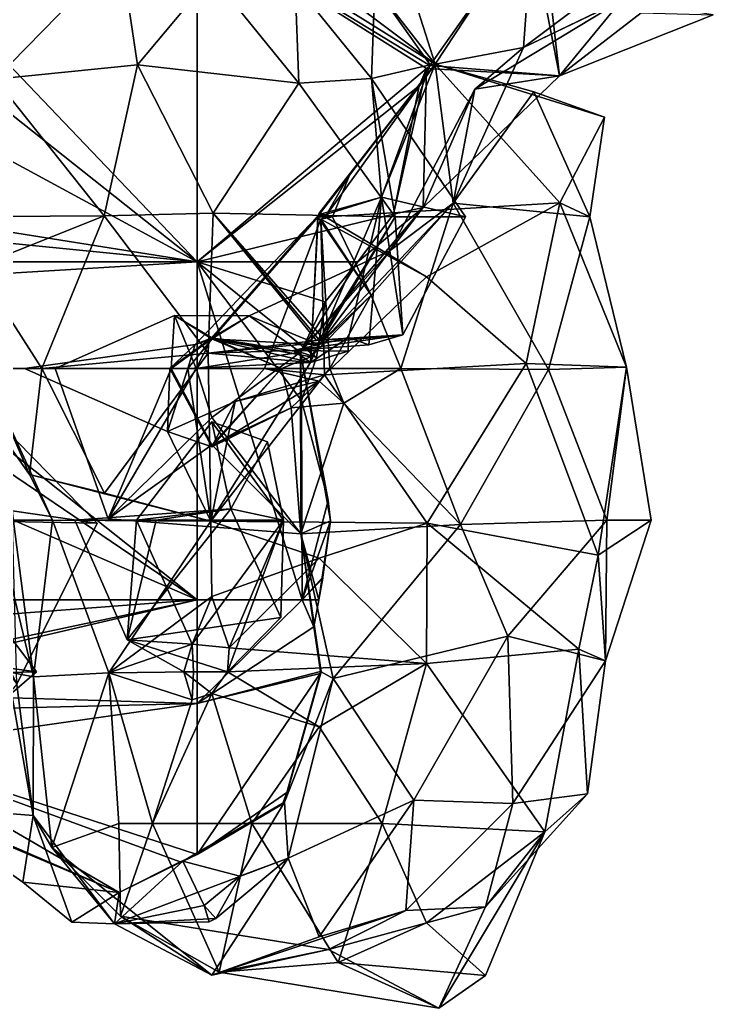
# Model space of a CAD drawing. Extents: x 290095 to 295679, y 4553756 to 4561441.
# Drawn here: x 291649.2 to 291730.6, y 4553824.9 to 4553941 of the extents above; entities that cross this region are included whole.
import ezdxf

# ---------------------------------------------------------------- set-up
doc = ezdxf.new("R2010")
doc.units = 0
doc.layers.add('Au_ppm_Pref_-_0_5', color=7, linetype='CONTINUOUS')

msp = doc.modelspace()

# ---------------------------------------------------------------- linework, layer by layer
at = {"layer": 'Au_ppm_Pref_-_0_5'}
for points in [[(291710.19, 4553954.96, 1869.88), (291712.53, 4553934.41, 1865.48), (291709.03, 4553952.28, 1869.79)], [(291710.19, 4553954.96, 1869.88), (291722.12, 4553941.82, 1868.85), (291712.53, 4553934.41, 1865.48)], [(291646.41, 4553953.53, 1841.3), (291646.29, 4553934.04, 1836.54), (291660.98, 4553949.07, 1835.86)], [(291697.91, 4553935.8, 1847.24), (291692.3, 4553953.52, 1850.89), (291684.32, 4553944.34, 1850.19)], [(291709.42, 4553953.28, 1847.15), (291692.3, 4553953.52, 1850.89), (291697.91, 4553935.8, 1847.24)], [(291709.42, 4553953.28, 1847.15), (291697.91, 4553935.8, 1847.24), (291708.29, 4553937.76, 1853.47)], [(291722.12, 4553944.43, 1850.04), (291709.42, 4553953.28, 1847.15), (291708.29, 4553937.76, 1853.47)], [(291629.01, 4553945.13, 1875.62), (291632.1, 4553952.28, 1873.75), (291670, 4553912.6, 1870.48)], [(291632.1, 4553952.28, 1873.75), (291670, 4553952.28, 1864.34), (291670, 4553912.6, 1870.48)], [(291670, 4553952.28, 1864.34), (291697.31, 4553935.65, 1870.73), (291696.9, 4553935.29, 1870.73)], [(291670, 4553952.28, 1864.34), (291709.03, 4553952.28, 1869.79), (291697.31, 4553935.65, 1870.73)], [(291670, 4553952.28, 1864.34), (291696.9, 4553935.29, 1870.73), (291670, 4553912.6, 1870.48)], [(291709.03, 4553952.28, 1869.79), (291712.53, 4553934.41, 1865.48), (291697.31, 4553935.65, 1870.73)], [(291719.81, 4553943.28, 1860.44), (291726.01, 4553951.1, 1852.89), (291708.29, 4553937.76, 1853.47)], [(291708.29, 4553937.76, 1853.47), (291726.01, 4553951.1, 1852.89), (291722.12, 4553944.43, 1850.04)], [(291660.98, 4553949.07, 1835.86), (291646.29, 4553934.04, 1836.54), (291662.98, 4553935.71, 1831.13)], [(291660.98, 4553949.07, 1835.86), (291662.98, 4553935.71, 1831.13), (291671.72, 4553946.16, 1831.77)], [(291697.91, 4553935.8, 1847.24), (291684.32, 4553944.34, 1850.19), (291682.59, 4553947.35, 1845.89)], [(291682.59, 4553947.35, 1845.89), (291690.83, 4553944.91, 1841.19), (291697.91, 4553935.8, 1847.24)], [(291671.72, 4553946.16, 1831.77), (291662.98, 4553935.71, 1831.13), (291681.94, 4553933.55, 1831.15)], [(291681.51, 4553945.2, 1836.7), (291671.72, 4553946.16, 1831.77), (291681.94, 4553933.55, 1831.15)], [(291670, 4553912.6, 1870.48), (291621.57, 4553938.8, 1873.97), (291629.01, 4553945.13, 1875.62)], [(291690.83, 4553944.91, 1841.19), (291681.51, 4553945.2, 1836.7), (291690.44, 4553934.12, 1836.15)], [(291690.44, 4553934.12, 1836.15), (291681.51, 4553945.2, 1836.7), (291681.94, 4553933.55, 1831.15)], [(291690.83, 4553944.91, 1841.19), (291690.44, 4553934.12, 1836.15), (291697.33, 4553935.71, 1841.19)], [(291690.83, 4553944.91, 1841.19), (291697.33, 4553935.71, 1841.19), (291697.91, 4553935.8, 1847.24)], [(291702.57, 4553932.87, 1859.01), (291712.53, 4553934.41, 1865.48), (291719.81, 4553943.28, 1860.44)], [(291702.57, 4553932.87, 1859.01), (291719.81, 4553943.28, 1860.44), (291708.29, 4553937.76, 1853.47)], [(291719.81, 4553943.28, 1860.44), (291712.53, 4553934.41, 1865.48), (291730.57, 4553941.58, 1864.95)], [(291730.57, 4553941.58, 1864.95), (291712.53, 4553934.41, 1865.48), (291722.12, 4553941.82, 1868.85)], [(291620, 4553920.53, 1870.04), (291621.57, 4553938.8, 1873.97), (291670, 4553912.6, 1870.48)], [(291697.91, 4553935.8, 1847.24), (291700.04, 4553919.46, 1853.47), (291708.29, 4553937.76, 1853.47)], [(291708.29, 4553937.76, 1853.47), (291700.04, 4553919.46, 1853.47), (291702.57, 4553932.87, 1859.01)], [(291659.07, 4553918, 1835.68), (291662.98, 4553935.71, 1831.13), (291646.29, 4553934.04, 1836.54)], [(291659.07, 4553918, 1835.68), (291671.88, 4553918.31, 1829.53), (291662.98, 4553935.71, 1831.13)], [(291681.94, 4553933.55, 1831.15), (291662.98, 4553935.71, 1831.13), (291671.88, 4553918.31, 1829.53)], [(291670, 4553912.6, 1870.48), (291696.9, 4553935.29, 1870.73), (291696.04, 4553933.26, 1870.92)], [(291684.32, 4553918.16, 1847.04), (291687.97, 4553923.05, 1847.13), (291697.91, 4553935.8, 1847.24)], [(291684.32, 4553918.16, 1847.04), (291697.91, 4553935.8, 1847.24), (291691.63, 4553920.2, 1840.76)], [(291697.91, 4553935.8, 1847.24), (291687.97, 4553923.05, 1847.13), (291685.02, 4553917.89, 1847.13)], [(291697.91, 4553935.8, 1847.24), (291685.02, 4553917.89, 1847.13), (291712.55, 4553919.52, 1845.19)], [(291691.63, 4553920.2, 1840.76), (291697.33, 4553935.71, 1841.19), (291690.44, 4553934.12, 1836.15)], [(291697.33, 4553935.71, 1841.19), (291691.63, 4553920.2, 1840.76), (291697.91, 4553935.8, 1847.24)], [(291696.9, 4553935.29, 1870.73), (291693.05, 4553918.17, 1868.46), (291696.04, 4553933.26, 1870.92)], [(291696.53, 4553918.96, 1864.86), (291693.05, 4553918.17, 1868.46), (291696.9, 4553935.29, 1870.73)], [(291712.53, 4553934.41, 1865.48), (291696.53, 4553918.96, 1864.86), (291696.9, 4553935.29, 1870.73)], [(291697.31, 4553935.65, 1870.73), (291712.53, 4553934.41, 1865.48), (291696.9, 4553935.29, 1870.73)], [(291697.91, 4553935.8, 1847.24), (291709.52, 4553932.55, 1852.02), (291700.04, 4553919.46, 1853.47)], [(291709.52, 4553932.55, 1852.02), (291697.91, 4553935.8, 1847.24), (291717.79, 4553929.59, 1847.13)], [(291717.79, 4553929.59, 1847.13), (291697.91, 4553935.8, 1847.24), (291712.55, 4553919.52, 1845.19)], [(291659.07, 4553918, 1835.68), (291646.29, 4553934.04, 1836.54), (291640.05, 4553917.89, 1838.14)], [(291690.44, 4553934.12, 1836.15), (291681.94, 4553933.55, 1831.15), (291693.22, 4553917.89, 1831.06)], [(291690.44, 4553934.12, 1836.15), (291701.5, 4553917.89, 1835.25), (291691.63, 4553920.2, 1840.76)], [(291690.44, 4553934.12, 1836.15), (291693.22, 4553917.89, 1831.06), (291701.5, 4553917.89, 1835.25)], [(291696.53, 4553918.96, 1864.86), (291712.53, 4553934.41, 1865.48), (291702.57, 4553932.87, 1859.01)], [(291670, 4553912.6, 1870.48), (291696.04, 4553933.26, 1870.92), (291693.05, 4553918.17, 1868.46)], [(291681.94, 4553933.55, 1831.15), (291671.88, 4553918.31, 1829.53), (291693.22, 4553917.89, 1831.06)], [(291696.53, 4553918.96, 1864.86), (291702.57, 4553932.87, 1859.01), (291692.66, 4553913.93, 1859.01)], [(291700.04, 4553919.46, 1853.47), (291692.66, 4553913.93, 1859.01), (291702.57, 4553932.87, 1859.01)], [(291709.52, 4553932.55, 1852.02), (291716.08, 4553917.89, 1850.22), (291700.04, 4553919.46, 1853.47)], [(291717.79, 4553929.59, 1847.13), (291716.08, 4553917.89, 1850.22), (291709.52, 4553932.55, 1852.02)], [(291717.79, 4553929.59, 1847.13), (291712.55, 4553919.52, 1845.19), (291716.08, 4553917.89, 1850.22)], [(291684.22, 4553918.03, 1847.13), (291684.32, 4553918.29, 1847.26), (291687.97, 4553923.05, 1847.13)], [(291684.22, 4553918.03, 1847.13), (291687.97, 4553923.05, 1847.13), (291684.32, 4553918.16, 1847.04)], [(291687.97, 4553923.05, 1847.13), (291684.32, 4553918.29, 1847.26), (291685.86, 4553917.89, 1847.85)], [(291687.97, 4553923.05, 1847.13), (291685.86, 4553917.89, 1847.85), (291685.02, 4553917.89, 1847.13)], [(291620, 4553920.53, 1870.04), (291670, 4553912.6, 1870.48), (291620.65, 4553917.48, 1869.42)], [(291687.74, 4553903.72, 1839.09), (291683.29, 4553900.76, 1841.1), (291691.63, 4553920.2, 1840.76)], [(291691.63, 4553920.2, 1840.76), (291683.29, 4553900.76, 1841.1), (291684.18, 4553917.89, 1847.06)], [(291684.18, 4553917.89, 1847.06), (291684.32, 4553918.16, 1847.04), (291691.63, 4553920.2, 1840.76)], [(291690.14, 4553902.83, 1837.4), (291687.74, 4553903.72, 1839.09), (291691.63, 4553920.2, 1840.76)], [(291690.14, 4553902.83, 1837.4), (291691.63, 4553920.2, 1840.76), (291694.12, 4553904.03, 1835.25)], [(291691.63, 4553920.2, 1840.76), (291701.5, 4553917.89, 1835.25), (291694.12, 4553904.03, 1835.25)], [(291696.53, 4553918.96, 1864.86), (291682.13, 4553902, 1865.36), (291688.84, 4553912.6, 1867.97)], [(291696.53, 4553918.96, 1864.86), (291692.66, 4553913.93, 1859.01), (291682.13, 4553902, 1865.36)], [(291700.04, 4553919.46, 1853.47), (291690.4, 4553908.66, 1853.07), (291684.32, 4553902.84, 1853.99)], [(291700.04, 4553919.46, 1853.47), (291684.32, 4553902.84, 1853.99), (291692.66, 4553913.93, 1859.01)], [(291696.92, 4553910.81, 1843.55), (291712.55, 4553919.52, 1845.19), (291685.02, 4553917.89, 1847.13)], [(291693.05, 4553918.17, 1868.46), (291696.53, 4553918.96, 1864.86), (291688.84, 4553912.6, 1867.97)], [(291700.04, 4553919.46, 1853.47), (291693.89, 4553900.07, 1853.07), (291690.4, 4553908.66, 1853.07)], [(291700.04, 4553919.46, 1853.47), (291711.24, 4553899.93, 1853.76), (291693.89, 4553900.07, 1853.07)], [(291712.55, 4553919.52, 1845.19), (291696.92, 4553910.81, 1843.55), (291708.59, 4553900.65, 1842.78)], [(291716.08, 4553917.89, 1850.22), (291711.24, 4553899.93, 1853.76), (291700.04, 4553919.46, 1853.47)], [(291720.38, 4553900.23, 1847.52), (291712.55, 4553919.52, 1845.19), (291708.59, 4553900.65, 1842.78)], [(291720.38, 4553900.23, 1847.52), (291716.08, 4553917.89, 1850.22), (291712.55, 4553919.52, 1845.19)], [(291659.07, 4553918, 1835.68), (291640.05, 4553917.89, 1838.14), (291644.09, 4553911.99, 1840.37)], [(291659.07, 4553918, 1835.68), (291644.09, 4553911.99, 1840.37), (291651.74, 4553900.07, 1837.71)], [(291659.07, 4553918, 1835.68), (291651.74, 4553900.07, 1837.71), (291671.3, 4553901.87, 1836.05)], [(291659.07, 4553918, 1835.68), (291671.3, 4553901.87, 1836.05), (291671.88, 4553918.31, 1829.53)], [(291684.09, 4553917.89, 1847.13), (291669.75, 4553902.87, 1847.13), (291671.72, 4553903.68, 1848.33)], [(291684.09, 4553917.89, 1847.13), (291671.72, 4553903.51, 1845.98), (291669.75, 4553902.87, 1847.13)], [(291688.84, 4553912.6, 1867.97), (291670, 4553912.6, 1870.48), (291693.05, 4553918.17, 1868.46)], [(291671.88, 4553918.31, 1829.53), (291671.3, 4553901.87, 1836.05), (291683.98, 4553903.36, 1830.57)], [(291684.09, 4553917.89, 1847.13), (291671.72, 4553903.68, 1848.33), (291684.17, 4553917.89, 1847.2)], [(291684.17, 4553917.89, 1847.2), (291671.72, 4553903.68, 1848.33), (291683.35, 4553901.45, 1853.07)], [(291684.09, 4553917.89, 1847.13), (291684.18, 4553917.89, 1847.06), (291671.72, 4553903.51, 1845.98)], [(291684.18, 4553917.89, 1847.06), (291683.29, 4553900.76, 1841.1), (291671.72, 4553903.51, 1845.98)], [(291684.27, 4553903.47, 1830.42), (291671.88, 4553918.31, 1829.53), (291683.98, 4553903.36, 1830.57)], [(291684.59, 4553903.84, 1830.44), (291671.88, 4553918.31, 1829.53), (291684.27, 4553903.47, 1830.42)], [(291684.59, 4553903.84, 1830.44), (291693.22, 4553917.89, 1831.06), (291671.88, 4553918.31, 1829.53)], [(291684.17, 4553917.89, 1847.2), (291683.35, 4553901.45, 1853.07), (291690.4, 4553908.66, 1853.07)], [(291684.22, 4553918.03, 1847.13), (291684.09, 4553917.89, 1847.13), (291684.17, 4553917.89, 1847.2)], [(291684.22, 4553918.03, 1847.13), (291684.18, 4553917.89, 1847.06), (291684.09, 4553917.89, 1847.13)], [(291684.22, 4553918.03, 1847.13), (291684.17, 4553917.89, 1847.2), (291684.32, 4553918.29, 1847.26)], [(291684.32, 4553918.29, 1847.26), (291684.17, 4553917.89, 1847.2), (291685.86, 4553917.89, 1847.85)], [(291684.17, 4553917.89, 1847.2), (291690.4, 4553908.66, 1853.07), (291685.86, 4553917.89, 1847.85)], [(291684.22, 4553918.03, 1847.13), (291684.32, 4553918.16, 1847.04), (291684.18, 4553917.89, 1847.06)], [(291696.92, 4553910.81, 1843.55), (291685.02, 4553917.89, 1847.13), (291684.52, 4553917.61, 1847.13)], [(291684.52, 4553917.61, 1847.13), (291685.86, 4553917.89, 1847.85), (291690.4, 4553908.66, 1853.07)], [(291685.02, 4553917.89, 1847.13), (291685.86, 4553917.89, 1847.85), (291684.52, 4553917.61, 1847.13)], [(291684.61, 4553903.42, 1830.57), (291693.22, 4553917.89, 1831.06), (291684.59, 4553903.84, 1830.44)], [(291694.12, 4553904.03, 1835.25), (291693.22, 4553917.89, 1831.06), (291684.61, 4553903.42, 1830.57)], [(291694.12, 4553904.03, 1835.25), (291701.5, 4553917.89, 1835.25), (291693.22, 4553917.89, 1831.06)], [(291720.38, 4553900.23, 1847.52), (291711.24, 4553899.93, 1853.76), (291716.08, 4553917.89, 1850.22)], [(291620.65, 4553917.48, 1869.42), (291670, 4553912.6, 1870.48), (291622.44, 4553912.6, 1868.46)], [(291684.52, 4553917.61, 1847.13), (291685.55, 4553900.07, 1852.49), (291677.91, 4553900.07, 1847.13)], [(291684.52, 4553917.61, 1847.13), (291677.91, 4553900.07, 1847.13), (291684.93, 4553899.33, 1841.72)], [(291696.92, 4553910.81, 1843.55), (291684.52, 4553917.61, 1847.13), (291684.93, 4553899.33, 1841.72)], [(291684.52, 4553917.61, 1847.13), (291690.4, 4553908.66, 1853.07), (291685.55, 4553900.07, 1852.49)], [(291676.09, 4553906.25, 1859.01), (291682.13, 4553902, 1865.36), (291692.66, 4553913.93, 1859.01)], [(291676.09, 4553906.25, 1859.01), (291692.66, 4553913.93, 1859.01), (291684.32, 4553902.84, 1853.99)], [(291622.44, 4553912.6, 1868.46), (291670, 4553912.6, 1870.48), (291623.55, 4553909.78, 1868.28)], [(291670, 4553912.6, 1870.48), (291670, 4553872.91, 1867.2), (291623.55, 4553909.78, 1868.28)], [(291641.49, 4553900.07, 1841.19), (291651.74, 4553900.07, 1837.71), (291644.09, 4553911.99, 1840.37)], [(291685, 4553907.9, 1867.91), (291670, 4553912.6, 1870.48), (291688.84, 4553912.6, 1867.97)], [(291682.25, 4553896.29, 1866.85), (291670, 4553912.6, 1870.48), (291684.01, 4553901.35, 1867.23)], [(291684.01, 4553901.35, 1867.23), (291670, 4553912.6, 1870.48), (291685, 4553907.9, 1867.91)], [(291682.33, 4553872.91, 1863.97), (291670, 4553912.6, 1870.48), (291682.25, 4553896.29, 1866.85)], [(291682.33, 4553872.91, 1863.97), (291670, 4553872.91, 1867.2), (291670, 4553912.6, 1870.48)], [(291688.84, 4553912.6, 1867.97), (291682.13, 4553902, 1865.36), (291685, 4553907.9, 1867.91)], [(291696.92, 4553910.81, 1843.55), (291684.93, 4553899.33, 1841.72), (291708.59, 4553900.65, 1842.78)], [(291623.55, 4553909.78, 1868.28), (291670, 4553872.91, 1867.2), (291628.58, 4553900.95, 1868.12)], [(291690.4, 4553908.66, 1853.07), (291683.35, 4553901.45, 1853.07), (291684.32, 4553902.84, 1853.99)], [(291690.4, 4553908.66, 1853.07), (291693.89, 4553900.07, 1853.07), (291685.55, 4553900.07, 1852.49)], [(291685, 4553907.9, 1867.91), (291682.13, 4553902, 1865.36), (291684.01, 4553901.35, 1867.23)], [(291653.34, 4553900.07, 1859.01), (291669.87, 4553900.07, 1859.88), (291667.33, 4553906.28, 1859.01)], [(291667.33, 4553906.28, 1859.01), (291666.92, 4553900.07, 1856.74), (291653.34, 4553900.07, 1859.01)], [(291667.33, 4553906.28, 1859.01), (291671.72, 4553903.53, 1857.85), (291666.92, 4553900.07, 1856.74)], [(291667.33, 4553906.28, 1859.01), (291669.87, 4553900.07, 1859.88), (291671.72, 4553903.68, 1860.21)], [(291667.33, 4553906.28, 1859.01), (291671.72, 4553903.68, 1860.21), (291676.09, 4553906.25, 1859.01)], [(291676.09, 4553906.25, 1859.01), (291671.72, 4553903.53, 1857.85), (291667.33, 4553906.28, 1859.01)], [(291676.09, 4553906.25, 1859.01), (291671.72, 4553903.68, 1860.21), (291682.13, 4553902, 1865.36)], [(291671.72, 4553903.53, 1857.85), (291676.09, 4553906.25, 1859.01), (291684.32, 4553902.84, 1853.99)], [(291671.3, 4553901.87, 1836.05), (291694.12, 4553904.03, 1835.25), (291683.98, 4553903.36, 1830.57)], [(291671.3, 4553901.87, 1836.05), (291681.29, 4553902.18, 1837.25), (291694.12, 4553904.03, 1835.25)], [(291681.29, 4553902.18, 1837.25), (291690.14, 4553902.83, 1837.4), (291694.12, 4553904.03, 1835.25)], [(291683.98, 4553903.36, 1830.57), (291694.12, 4553904.03, 1835.25), (291684.61, 4553903.42, 1830.57)], [(291684.61, 4553903.42, 1830.57), (291684.59, 4553903.84, 1830.44), (291684.27, 4553903.47, 1830.42)], [(291669.75, 4553902.87, 1847.13), (291649.74, 4553900.07, 1847.13), (291666.77, 4553900.07, 1849.47)], [(291669.75, 4553902.87, 1847.13), (291668.9, 4553900.07, 1845.8), (291649.74, 4553900.07, 1847.13)], [(291671.72, 4553903.68, 1848.33), (291669.75, 4553902.87, 1847.13), (291666.77, 4553900.07, 1849.47)], [(291671.72, 4553903.68, 1848.33), (291666.77, 4553900.07, 1849.47), (291679.88, 4553900.07, 1853.07)], [(291671.72, 4553903.53, 1857.85), (291679.88, 4553900.07, 1853.07), (291666.92, 4553900.07, 1856.74)], [(291669.75, 4553902.87, 1847.13), (291671.72, 4553903.51, 1845.98), (291668.9, 4553900.07, 1845.8)], [(291668.9, 4553900.07, 1845.8), (291671.72, 4553903.51, 1845.98), (291683.29, 4553900.76, 1841.1)], [(291671.72, 4553903.68, 1860.21), (291669.87, 4553900.07, 1859.88), (291682.13, 4553902, 1865.36)], [(291671.72, 4553903.68, 1848.33), (291679.88, 4553900.07, 1853.07), (291683.35, 4553901.45, 1853.07)], [(291671.72, 4553903.53, 1857.85), (291684.32, 4553902.84, 1853.99), (291683.35, 4553901.45, 1853.07)], [(291671.72, 4553903.53, 1857.85), (291683.35, 4553901.45, 1853.07), (291679.88, 4553900.07, 1853.07)], [(291681.29, 4553902.18, 1837.25), (291687.71, 4553902.1, 1838.72), (291687.74, 4553903.72, 1839.09)], [(291681.29, 4553902.18, 1837.25), (291687.74, 4553903.72, 1839.09), (291690.14, 4553902.83, 1837.4)], [(291687.71, 4553902.1, 1838.72), (291683.29, 4553900.76, 1841.1), (291687.74, 4553903.72, 1839.09)], [(291683.98, 4553903.36, 1830.57), (291684.61, 4553903.42, 1830.57), (291684.27, 4553903.47, 1830.42)], [(291651.74, 4553900.07, 1837.71), (291659.12, 4553885.44, 1836.31), (291671.3, 4553901.87, 1836.05)], [(291671.6, 4553882.12, 1841.4), (291671.3, 4553901.87, 1836.05), (291659.12, 4553885.44, 1836.31)], [(291669.87, 4553900.07, 1859.88), (291671.72, 4553894.31, 1860.93), (291682.13, 4553902, 1865.36)], [(291671.3, 4553901.87, 1836.05), (291683.29, 4553900.76, 1841.1), (291681.29, 4553902.18, 1837.25)], [(291671.6, 4553882.12, 1841.4), (291683.29, 4553900.76, 1841.1), (291671.3, 4553901.87, 1836.05)], [(291671.72, 4553894.31, 1860.93), (291682.16, 4553880.67, 1858.13), (291682.13, 4553902, 1865.36)], [(291681.29, 4553902.18, 1837.25), (291683.29, 4553900.76, 1841.1), (291687.71, 4553902.1, 1838.72)], [(291685.37, 4553884.56, 1865), (291682.13, 4553902, 1865.36), (291685.65, 4553882.19, 1864.67)], [(291682.13, 4553902, 1865.36), (291682.16, 4553880.67, 1858.13), (291685.65, 4553882.19, 1864.67)], [(291682.13, 4553902, 1865.36), (291685.37, 4553884.56, 1865), (291682.25, 4553896.29, 1866.85)], [(291682.13, 4553902, 1865.36), (291682.25, 4553896.29, 1866.85), (291684.01, 4553901.35, 1867.23)], [(291670, 4553872.91, 1867.2), (291630.78, 4553889.9, 1868), (291628.58, 4553900.95, 1868.12)], [(291668.9, 4553900.07, 1845.8), (291683.29, 4553900.76, 1841.1), (291671.6, 4553882.12, 1841.4)], [(291696.99, 4553881.92, 1841.34), (291708.59, 4553900.65, 1842.78), (291684.93, 4553899.33, 1841.72)], [(291696.99, 4553881.92, 1841.34), (291717.06, 4553878.15, 1842.21), (291708.59, 4553900.65, 1842.78)], [(291720.38, 4553900.23, 1847.52), (291708.59, 4553900.65, 1842.78), (291717.06, 4553878.15, 1842.21)], [(291641.49, 4553900.07, 1841.19), (291645.42, 4553898.84, 1847.44), (291650.32, 4553887.63, 1841.19)], [(291641.49, 4553900.07, 1841.19), (291650.32, 4553887.63, 1841.19), (291651.74, 4553900.07, 1837.71)], [(291666.77, 4553900.07, 1849.47), (291649.74, 4553900.07, 1847.13), (291666.49, 4553892.66, 1847.13)], [(291649.74, 4553900.07, 1847.13), (291668.9, 4553900.07, 1845.8), (291666.49, 4553892.66, 1847.13)], [(291651.74, 4553900.07, 1837.71), (291650.32, 4553887.63, 1841.19), (291659.12, 4553885.44, 1836.31)], [(291659.54, 4553882.43, 1859.01), (291669.87, 4553900.07, 1859.88), (291653.34, 4553900.07, 1859.01)], [(291653.34, 4553900.07, 1859.01), (291666.92, 4553900.07, 1856.74), (291659.54, 4553882.43, 1859.01)], [(291659.54, 4553882.43, 1859.01), (291671.72, 4553894.31, 1860.93), (291669.87, 4553900.07, 1859.88)], [(291659.54, 4553882.43, 1859.01), (291666.92, 4553900.07, 1856.74), (291671.72, 4553891.1, 1856.02)], [(291666.77, 4553900.07, 1849.47), (291666.49, 4553892.66, 1847.13), (291671.72, 4553890.88, 1850.19)], [(291666.49, 4553892.66, 1847.13), (291668.9, 4553900.07, 1845.8), (291671.6, 4553882.12, 1841.4)], [(291679.88, 4553900.07, 1853.07), (291666.77, 4553900.07, 1849.47), (291671.72, 4553890.88, 1850.19)], [(291671.72, 4553891.1, 1856.02), (291666.92, 4553900.07, 1856.74), (291679.88, 4553900.07, 1853.07)], [(291696.99, 4553881.92, 1841.34), (291684.93, 4553899.33, 1841.72), (291671.6, 4553882.12, 1841.4)], [(291674.46, 4553896.2, 1847.13), (291671.6, 4553882.12, 1841.4), (291684.93, 4553899.33, 1841.72)], [(291671.72, 4553891.1, 1856.02), (291679.88, 4553900.07, 1853.07), (291681.04, 4553895.43, 1853.07)], [(291679.88, 4553900.07, 1853.07), (291671.72, 4553890.88, 1850.19), (291681.04, 4553895.43, 1853.07)], [(291684.32, 4553898.57, 1852.57), (291674.46, 4553896.2, 1847.13), (291677.91, 4553900.07, 1847.13)], [(291677.91, 4553900.07, 1847.13), (291674.46, 4553896.2, 1847.13), (291684.93, 4553899.33, 1841.72)], [(291684.32, 4553898.57, 1852.57), (291677.91, 4553900.07, 1847.13), (291685.55, 4553900.07, 1852.49)], [(291687.2, 4553896, 1853.07), (291684.32, 4553898.57, 1852.57), (291685.55, 4553900.07, 1852.49)], [(291693.89, 4553900.07, 1853.07), (291687.2, 4553896, 1853.07), (291685.55, 4553900.07, 1852.49)], [(291700.92, 4553881.76, 1854.74), (291687.2, 4553896, 1853.07), (291693.89, 4553900.07, 1853.07)], [(291700.92, 4553881.76, 1854.74), (291693.89, 4553900.07, 1853.07), (291711.24, 4553899.93, 1853.76)], [(291711.24, 4553899.93, 1853.76), (291718.07, 4553882.25, 1851.16), (291700.92, 4553881.76, 1854.74)], [(291720.38, 4553900.23, 1847.52), (291718.07, 4553882.25, 1851.16), (291711.24, 4553899.93, 1853.76)], [(291720.38, 4553900.23, 1847.52), (291717.06, 4553878.15, 1842.21), (291723.28, 4553882.25, 1847.13)], [(291720.38, 4553900.23, 1847.52), (291723.28, 4553882.25, 1847.13), (291718.07, 4553882.25, 1851.16)], [(291653.02, 4553882.25, 1844.25), (291645.42, 4553898.84, 1847.44), (291646.32, 4553882.25, 1847.13)], [(291645.42, 4553898.84, 1847.44), (291653.02, 4553882.25, 1844.25), (291650.32, 4553887.63, 1841.19)], [(291684.32, 4553898.57, 1852.57), (291681.04, 4553895.43, 1853.07), (291671.72, 4553890.88, 1850.19)], [(291684.32, 4553898.57, 1852.57), (291671.72, 4553890.88, 1850.19), (291674.46, 4553896.2, 1847.13)], [(291681.04, 4553895.43, 1853.07), (291684.32, 4553898.57, 1852.57), (291687.2, 4553896, 1853.07)], [(291643.16, 4553897.29, 1858.35), (291639.18, 4553882.25, 1861.49), (291658.27, 4553881.89, 1858.82)], [(291648.26, 4553883.37, 1853.34), (291643.16, 4553897.29, 1858.35), (291658.27, 4553881.89, 1858.82)], [(291671.72, 4553890.88, 1850.19), (291666.49, 4553892.66, 1847.13), (291674.46, 4553896.2, 1847.13)], [(291674.46, 4553896.2, 1847.13), (291666.49, 4553892.66, 1847.13), (291671.6, 4553882.12, 1841.4)], [(291682.16, 4553880.67, 1858.13), (291681.04, 4553895.43, 1853.07), (291687.2, 4553896, 1853.07)], [(291700.92, 4553881.76, 1854.74), (291682.16, 4553880.67, 1858.13), (291687.2, 4553896, 1853.07)], [(291685.37, 4553884.56, 1865), (291682.33, 4553872.91, 1863.97), (291682.25, 4553896.29, 1866.85)], [(291671.72, 4553891.1, 1856.02), (291681.04, 4553895.43, 1853.07), (291682.16, 4553880.67, 1858.13)], [(291671.72, 4553894.31, 1860.93), (291659.54, 4553882.43, 1859.01), (291682.16, 4553880.67, 1858.13)], [(291673.95, 4553883.59, 1827.79), (291671.72, 4553893.82, 1833.17), (291662.88, 4553882.25, 1833.48)], [(291680.11, 4553882.25, 1833.27), (291662.88, 4553882.25, 1833.48), (291671.72, 4553893.82, 1833.17)], [(291678.23, 4553891.45, 1829.31), (291680.11, 4553882.25, 1833.27), (291671.72, 4553893.82, 1833.17)], [(291673.95, 4553883.59, 1827.79), (291678.23, 4553891.45, 1829.31), (291671.72, 4553893.82, 1833.17)], [(291671.72, 4553891.1, 1856.02), (291682.16, 4553880.67, 1858.13), (291659.54, 4553882.43, 1859.01)], [(291678.23, 4553891.45, 1829.31), (291673.95, 4553883.59, 1827.79), (291680.11, 4553882.25, 1833.27)], [(291670, 4553872.91, 1867.2), (291629.22, 4553872.91, 1867.89), (291630.78, 4553889.9, 1868)], [(291650.32, 4553887.63, 1841.19), (291653.02, 4553882.25, 1844.25), (291671.6, 4553882.12, 1841.4)], [(291650.32, 4553887.63, 1841.19), (291671.6, 4553882.12, 1841.4), (291659.12, 4553885.44, 1836.31)], [(291685.65, 4553882.19, 1864.67), (291682.33, 4553872.91, 1863.97), (291685.37, 4553884.56, 1865)], [(291650.79, 4553863.88, 1847.69), (291646.32, 4553882.25, 1847.13), (291648.26, 4553883.37, 1853.34)], [(291648.26, 4553883.37, 1853.34), (291647.77, 4553864.43, 1853.07), (291650.79, 4553863.88, 1847.69)], [(291648.26, 4553883.37, 1853.34), (291658.27, 4553881.89, 1858.82), (291648.81, 4553862.98, 1859.56)], [(291655.61, 4553882.25, 1829.31), (291673.95, 4553883.59, 1827.79), (291662.88, 4553882.25, 1833.48)], [(291673.95, 4553883.59, 1827.79), (291655.61, 4553882.25, 1829.31), (291665.16, 4553882.25, 1826.22)], [(291661.78, 4553868.19, 1829.31), (291673.95, 4553883.59, 1827.79), (291665.16, 4553882.25, 1826.22)], [(291661.78, 4553868.19, 1829.31), (291679.8, 4553870.83, 1829.31), (291673.95, 4553883.59, 1827.79)], [(291673.95, 4553883.59, 1827.79), (291679.8, 4553870.83, 1829.31), (291680.11, 4553882.25, 1833.27)], [(291648.81, 4553862.98, 1859.56), (291658.27, 4553881.89, 1858.82), (291639.18, 4553882.25, 1861.49)], [(291646.32, 4553882.25, 1847.13), (291650.79, 4553863.88, 1847.69), (291653.02, 4553882.25, 1844.25)], [(291650.79, 4553863.88, 1847.69), (291659.61, 4553864.33, 1841.08), (291653.02, 4553882.25, 1844.25)], [(291671.6, 4553882.12, 1841.4), (291653.02, 4553882.25, 1844.25), (291659.61, 4553864.33, 1841.08)], [(291661.78, 4553868.19, 1829.31), (291655.61, 4553882.25, 1829.31), (291662.88, 4553882.25, 1833.48)], [(291655.61, 4553882.25, 1829.31), (291661.78, 4553868.19, 1829.31), (291665.16, 4553882.25, 1826.22)], [(291671.72, 4553873.28, 1838.2), (291671.6, 4553882.12, 1841.4), (291659.61, 4553864.33, 1841.08)], [(291661.78, 4553868.19, 1829.31), (291662.88, 4553882.25, 1833.48), (291669.42, 4553867.69, 1835.25)], [(291680.11, 4553882.25, 1833.27), (291669.42, 4553867.69, 1835.25), (291662.88, 4553882.25, 1833.48)], [(291680.11, 4553882.25, 1833.27), (291673.73, 4553867.27, 1835.25), (291669.42, 4553867.69, 1835.25)], [(291696.99, 4553881.92, 1841.34), (291671.6, 4553882.12, 1841.4), (291684.32, 4553877.8, 1836.74)], [(291671.72, 4553873.28, 1838.2), (291684.32, 4553877.8, 1836.74), (291671.6, 4553882.12, 1841.4)], [(291680.11, 4553882.25, 1833.27), (291679.8, 4553870.83, 1829.31), (291673.55, 4553864.43, 1834.39)], [(291680.11, 4553882.25, 1833.27), (291673.55, 4553864.43, 1834.39), (291673.73, 4553867.27, 1835.25)], [(291682.16, 4553880.67, 1858.13), (291684.28, 4553872.91, 1863.46), (291685.65, 4553882.19, 1864.67)], [(291682.16, 4553880.67, 1858.13), (291700.92, 4553881.76, 1854.74), (291685.97, 4553863.65, 1853.78)], [(291682.33, 4553872.91, 1863.97), (291685.65, 4553882.19, 1864.67), (291684.76, 4553875.55, 1863.97)], [(291685.65, 4553882.19, 1864.67), (291684.28, 4553872.91, 1863.46), (291684.76, 4553875.55, 1863.97)], [(291696.99, 4553881.92, 1841.34), (291684.32, 4553877.8, 1836.74), (291696.91, 4553865.43, 1835.4)], [(291706.45, 4553868.64, 1852.02), (291685.97, 4553863.65, 1853.78), (291700.92, 4553881.76, 1854.74)], [(291696.99, 4553881.92, 1841.34), (291696.91, 4553865.43, 1835.4), (291714.8, 4553867.09, 1839.38)], [(291696.99, 4553881.92, 1841.34), (291714.8, 4553867.09, 1839.38), (291717.06, 4553878.15, 1842.21)], [(291706.45, 4553868.64, 1852.02), (291700.92, 4553881.76, 1854.74), (291718.07, 4553882.25, 1851.16)], [(291706.45, 4553868.64, 1852.02), (291718.07, 4553882.25, 1851.16), (291717.91, 4553865.72, 1846.52)], [(291717.06, 4553878.15, 1842.21), (291717.91, 4553865.72, 1846.52), (291723.28, 4553882.25, 1847.13)], [(291723.28, 4553882.25, 1847.13), (291717.91, 4553865.72, 1846.52), (291718.07, 4553882.25, 1851.16)], [(291683.68, 4553869.75, 1862.78), (291682.16, 4553880.67, 1858.13), (291684.48, 4553864.48, 1861.17)], [(291684.48, 4553864.48, 1861.17), (291682.16, 4553880.67, 1858.13), (291684.53, 4553864.43, 1859.01)], [(291682.16, 4553880.67, 1858.13), (291683.68, 4553869.75, 1862.78), (291684.28, 4553872.91, 1863.46)], [(291682.16, 4553880.67, 1858.13), (291685.97, 4553863.65, 1853.78), (291684.53, 4553864.43, 1859.01)], [(291651.11, 4553864.43, 1829.31), (291633.97, 4553864.04, 1831.46), (291641.09, 4553877.83, 1828.23)], [(291643.56, 4553865.45, 1823.59), (291651.11, 4553864.43, 1829.31), (291641.09, 4553877.83, 1828.23)], [(291671.72, 4553873.28, 1838.2), (291673.73, 4553867.27, 1835.25), (291684.32, 4553877.8, 1836.74)], [(291684.32, 4553877.8, 1836.74), (291673.73, 4553867.27, 1835.25), (291696.91, 4553865.43, 1835.4)], [(291717.06, 4553878.15, 1842.21), (291714.8, 4553867.09, 1839.38), (291717.91, 4553865.72, 1846.52)], [(291682.33, 4553872.91, 1863.97), (291684.76, 4553875.55, 1863.97), (291684.75, 4553875.46, 1863.96)], [(291684.75, 4553875.46, 1863.96), (291684.28, 4553872.91, 1863.46), (291682.33, 4553872.91, 1863.97)], [(291684.76, 4553875.55, 1863.97), (291684.28, 4553872.91, 1863.46), (291684.75, 4553875.46, 1863.96)], [(291622.31, 4553862.76, 1864.12), (291628.8, 4553869.78, 1866.7), (291670, 4553872.91, 1867.2)], [(291622.31, 4553862.76, 1864.12), (291670, 4553872.91, 1867.2), (291623.83, 4553862.15, 1863.97)], [(291670, 4553872.91, 1867.2), (291670, 4553860.72, 1863.97), (291623.83, 4553862.15, 1863.97)], [(291628.8, 4553869.78, 1866.7), (291629.22, 4553872.91, 1867.89), (291670, 4553872.91, 1867.2)], [(291669.42, 4553867.69, 1835.25), (291671.72, 4553873.28, 1838.2), (291659.61, 4553864.33, 1841.08)], [(291669.42, 4553867.69, 1835.25), (291673.73, 4553867.27, 1835.25), (291671.72, 4553873.28, 1838.2)], [(291682.33, 4553872.91, 1863.97), (291683.68, 4553869.75, 1862.78), (291670, 4553860.72, 1863.97)], [(291670, 4553860.72, 1863.97), (291670, 4553872.91, 1867.2), (291682.33, 4553872.91, 1863.97)], [(291682.33, 4553872.91, 1863.97), (291684.28, 4553872.91, 1863.46), (291683.68, 4553869.75, 1862.78)], [(291661.78, 4553868.19, 1829.31), (291673.55, 4553864.43, 1834.39), (291679.8, 4553870.83, 1829.31)], [(291670, 4553860.72, 1863.97), (291683.68, 4553869.75, 1862.78), (291684.48, 4553864.48, 1861.17)], [(291661.78, 4553868.19, 1829.31), (291669.42, 4553867.69, 1835.25), (291668.41, 4553864.43, 1833.69)], [(291661.78, 4553868.19, 1829.31), (291668.41, 4553864.43, 1833.69), (291673.55, 4553864.43, 1834.39)], [(291706.45, 4553868.64, 1852.02), (291695.44, 4553849.36, 1851.46), (291685.97, 4553863.65, 1853.78)], [(291706.45, 4553868.64, 1852.02), (291707.03, 4553848.97, 1846.35), (291695.44, 4553849.36, 1851.46)], [(291706.45, 4553868.64, 1852.02), (291717.91, 4553865.72, 1846.52), (291707.03, 4553848.97, 1846.35)], [(291669.42, 4553867.69, 1835.25), (291659.61, 4553864.33, 1841.08), (291669.57, 4553864.43, 1835.25)], [(291669.42, 4553867.69, 1835.25), (291669.57, 4553864.43, 1835.25), (291668.41, 4553864.43, 1833.69)], [(291673.73, 4553867.27, 1835.25), (291673.55, 4553864.43, 1834.39), (291696.91, 4553865.43, 1835.4)], [(291696.91, 4553865.43, 1835.4), (291710.79, 4553845.65, 1834.88), (291714.8, 4553867.09, 1839.38)], [(291715.81, 4553850.13, 1841.19), (291714.8, 4553867.09, 1839.38), (291710.79, 4553845.65, 1834.88)], [(291714.8, 4553867.09, 1839.38), (291715.81, 4553850.13, 1841.19), (291717.91, 4553865.72, 1846.52)], [(291643.56, 4553865.45, 1823.59), (291640.41, 4553855.26, 1829.31), (291651.11, 4553864.43, 1829.31)], [(291715.81, 4553850.13, 1841.19), (291707.03, 4553848.97, 1846.35), (291717.91, 4553865.72, 1846.52)], [(291651.11, 4553864.43, 1829.31), (291640.41, 4553855.26, 1829.31), (291633.97, 4553864.04, 1831.46)], [(291650.74, 4553847.57, 1853.21), (291647.77, 4553864.43, 1853.07), (291648.81, 4553862.98, 1859.56)], [(291650.74, 4553847.57, 1853.21), (291650.79, 4553863.88, 1847.69), (291647.77, 4553864.43, 1853.07)], [(291659.61, 4553864.33, 1841.08), (291650.79, 4553863.88, 1847.69), (291652.91, 4553843.83, 1846.62)], [(291652.91, 4553843.83, 1846.62), (291660.79, 4553846.62, 1841.19), (291659.61, 4553864.33, 1841.08)], [(291659.61, 4553864.33, 1841.08), (291669.42, 4553861.17, 1835.25), (291669.57, 4553864.43, 1835.25)], [(291659.61, 4553864.33, 1841.08), (291664.73, 4553846.62, 1836.11), (291669.42, 4553861.17, 1835.25)], [(291659.61, 4553864.33, 1841.08), (291660.79, 4553846.62, 1841.19), (291664.73, 4553846.62, 1836.11)], [(291669.57, 4553864.43, 1835.25), (291669.42, 4553861.17, 1835.25), (291668.41, 4553864.43, 1833.69)], [(291669.42, 4553861.17, 1835.25), (291671.72, 4553861.92, 1834.41), (291668.41, 4553864.43, 1833.69)], [(291673.55, 4553864.43, 1834.39), (291668.41, 4553864.43, 1833.69), (291671.72, 4553861.92, 1834.41)], [(291670, 4553860.72, 1863.97), (291684.48, 4553864.48, 1861.17), (291684.42, 4553864.24, 1861.13)], [(291671.72, 4553861.92, 1834.41), (291684.32, 4553857.99, 1831.46), (291673.55, 4553864.43, 1834.39)], [(291696.91, 4553865.43, 1835.4), (291673.55, 4553864.43, 1834.39), (291684.32, 4553857.99, 1831.46)], [(291680.53, 4553850.29, 1858.44), (291684.53, 4553864.43, 1859.01), (291680.23, 4553849.16, 1857.93)], [(291680.23, 4553849.16, 1857.93), (291684.53, 4553864.43, 1859.01), (291685.97, 4553863.65, 1853.78)], [(291684.42, 4553864.24, 1861.13), (291684.53, 4553864.43, 1859.01), (291680.53, 4553850.29, 1858.44)], [(291691.69, 4553846.62, 1831.78), (291696.91, 4553865.43, 1835.4), (291684.32, 4553857.99, 1831.46)], [(291684.48, 4553864.48, 1861.17), (291684.53, 4553864.43, 1859.01), (291684.42, 4553864.24, 1861.13)], [(291710.79, 4553845.65, 1834.88), (291696.91, 4553865.43, 1835.4), (291691.69, 4553846.62, 1831.78)], [(291650.74, 4553847.57, 1853.21), (291652.91, 4553843.83, 1846.62), (291650.79, 4553863.88, 1847.69)], [(291684.42, 4553864.24, 1861.13), (291680.53, 4553850.29, 1858.44), (291670, 4553843.01, 1859.28)], [(291670, 4553860.72, 1863.97), (291684.42, 4553864.24, 1861.13), (291670, 4553843.01, 1859.28)], [(291680.23, 4553849.16, 1857.93), (291685.97, 4553863.65, 1853.78), (291680.67, 4553842.55, 1853.07)], [(291685.97, 4553863.65, 1853.78), (291695.44, 4553849.36, 1851.46), (291680.67, 4553842.55, 1853.07)], [(291670, 4553860.72, 1863.97), (291629.83, 4553859.75, 1863.38), (291623.83, 4553862.15, 1863.97)], [(291650.74, 4553847.57, 1853.21), (291648.81, 4553862.98, 1859.56), (291636.67, 4553848.73, 1860.06)], [(291671.72, 4553861.92, 1834.41), (291669.42, 4553861.17, 1835.25), (291664.73, 4553846.62, 1836.11)], [(291671.72, 4553861.92, 1834.41), (291664.73, 4553846.62, 1836.11), (291676.39, 4553846.62, 1831.51)], [(291671.72, 4553861.92, 1834.41), (291676.39, 4553846.62, 1831.51), (291684.32, 4553857.99, 1831.46)], [(291670, 4553860.72, 1863.97), (291631.99, 4553855.31, 1862.22), (291629.83, 4553859.75, 1863.38)], [(291670, 4553860.72, 1863.97), (291670, 4553843.01, 1859.28), (291631.99, 4553855.31, 1862.22)], [(291691.69, 4553846.62, 1831.78), (291684.32, 4553857.99, 1831.46), (291676.39, 4553846.62, 1831.51)], [(291631.99, 4553855.31, 1862.22), (291660.85, 4553838.54, 1858.02), (291636.51, 4553849.05, 1860.17)], [(291631.99, 4553855.31, 1862.22), (291668.01, 4553842.12, 1859.02), (291660.85, 4553838.54, 1858.02)], [(291631.99, 4553855.31, 1862.22), (291670, 4553843.01, 1859.28), (291668.01, 4553842.12, 1859.02)], [(291680.53, 4553850.29, 1858.44), (291680.02, 4553848.92, 1858.21), (291670, 4553843.01, 1859.28)], [(291680.02, 4553848.92, 1858.21), (291680.53, 4553850.29, 1858.44), (291680.23, 4553849.16, 1857.93)], [(291695.44, 4553849.36, 1851.46), (291684.32, 4553833.32, 1851.56), (291680.67, 4553842.55, 1853.07)], [(291694.48, 4553836.44, 1845.73), (291684.32, 4553833.32, 1851.56), (291695.44, 4553849.36, 1851.46)], [(291707.03, 4553848.97, 1846.35), (291694.48, 4553836.44, 1845.73), (291695.44, 4553849.36, 1851.46)], [(291715.81, 4553850.13, 1841.19), (291710.79, 4553845.65, 1834.88), (291703.82, 4553836.86, 1841.19)], [(291715.81, 4553850.13, 1841.19), (291703.82, 4553836.86, 1841.19), (291707.03, 4553848.97, 1846.35)], [(291636.51, 4553849.05, 1860.17), (291660.85, 4553838.54, 1858.02), (291636.66, 4553848.87, 1860.12)], [(291636.66, 4553848.87, 1860.12), (291660.85, 4553838.54, 1858.02), (291636.67, 4553848.73, 1860.06)], [(291660.85, 4553838.54, 1858.02), (291649.52, 4553839.74, 1857.61), (291636.67, 4553848.73, 1860.06)], [(291650.74, 4553847.57, 1853.21), (291636.67, 4553848.73, 1860.06), (291649.52, 4553839.74, 1857.61)], [(291680.02, 4553848.92, 1858.21), (291680.23, 4553849.16, 1857.93), (291668.3, 4553842.22, 1859.01)], [(291668.3, 4553842.22, 1859.01), (291680.23, 4553849.16, 1857.93), (291674.98, 4553840.47, 1857.3)], [(291670, 4553843.01, 1859.28), (291680.02, 4553848.92, 1858.21), (291668.3, 4553842.22, 1859.01)], [(291674.98, 4553840.47, 1857.3), (291680.23, 4553849.16, 1857.93), (291680.67, 4553842.55, 1853.07)], [(291707.03, 4553848.97, 1846.35), (291703.82, 4553836.86, 1841.19), (291694.48, 4553836.44, 1845.73)], [(291650.74, 4553847.57, 1853.21), (291649.52, 4553839.74, 1857.61), (291655.28, 4553835.04, 1856.25)], [(291650.74, 4553847.57, 1853.21), (291655.28, 4553835.04, 1856.25), (291660.29, 4553834.84, 1853.27)], [(291650.74, 4553847.57, 1853.21), (291660.29, 4553834.84, 1853.27), (291652.91, 4553843.83, 1846.62)], [(291660.99, 4553835.75, 1842.63), (291660.79, 4553846.62, 1841.19), (291652.91, 4553843.83, 1846.62)], [(291660.79, 4553846.62, 1841.19), (291660.99, 4553835.75, 1842.63), (291664.73, 4553846.62, 1836.11)], [(291660.99, 4553835.75, 1842.63), (291672.59, 4553829.19, 1835.32), (291664.73, 4553846.62, 1836.11)], [(291664.73, 4553846.62, 1836.11), (291672.59, 4553829.19, 1835.32), (291676.39, 4553846.62, 1831.51)], [(291672.59, 4553829.19, 1835.32), (291686.56, 4553830.33, 1830.88), (291676.39, 4553846.62, 1831.51)], [(291691.69, 4553846.62, 1831.78), (291676.39, 4553846.62, 1831.51), (291686.56, 4553830.33, 1830.88)], [(291696.92, 4553834.99, 1833.19), (291691.69, 4553846.62, 1831.78), (291686.56, 4553830.33, 1830.88)], [(291696.92, 4553834.99, 1833.19), (291710.79, 4553845.65, 1834.88), (291691.69, 4553846.62, 1831.78)], [(291696.92, 4553834.99, 1833.19), (291703.85, 4553828.8, 1831.98), (291710.79, 4553845.65, 1834.88)], [(291710.79, 4553845.65, 1834.88), (291698.35, 4553824.95, 1835.28), (291703.82, 4553836.86, 1841.19)], [(291698.35, 4553824.95, 1835.28), (291710.79, 4553845.65, 1834.88), (291703.85, 4553828.8, 1831.98)], [(291671.71, 4553828.85, 1847.13), (291652.91, 4553843.83, 1846.62), (291660.29, 4553834.84, 1853.27)], [(291652.91, 4553843.83, 1846.62), (291671.71, 4553828.85, 1847.13), (291660.99, 4553835.75, 1842.63)], [(291680.67, 4553842.55, 1853.07), (291660.29, 4553834.84, 1853.27), (291672.2, 4553835.49, 1856.71)], [(291660.29, 4553834.84, 1853.27), (291680.67, 4553842.55, 1853.07), (291671.71, 4553828.85, 1847.13)], [(291660.85, 4553838.54, 1858.02), (291668.3, 4553842.22, 1859.01), (291660.29, 4553834.84, 1853.27)], [(291660.29, 4553834.84, 1853.27), (291668.3, 4553842.22, 1859.01), (291670.81, 4553837, 1857.47)], [(291660.85, 4553838.54, 1858.02), (291668.01, 4553842.12, 1859.02), (291668.3, 4553842.22, 1859.01)], [(291668.01, 4553842.12, 1859.02), (291670, 4553843.01, 1859.28), (291668.36, 4553842.23, 1859.06)], [(291668.01, 4553842.12, 1859.02), (291668.36, 4553842.23, 1859.06), (291668.25, 4553842.17, 1859.04)], [(291668.3, 4553842.22, 1859.01), (291668.01, 4553842.12, 1859.02), (291668.25, 4553842.17, 1859.04)], [(291668.3, 4553842.22, 1859.01), (291668.25, 4553842.17, 1859.04), (291668.36, 4553842.23, 1859.06)], [(291668.36, 4553842.23, 1859.06), (291670, 4553843.01, 1859.28), (291668.3, 4553842.22, 1859.01)], [(291670.81, 4553837, 1857.47), (291668.3, 4553842.22, 1859.01), (291674.98, 4553840.47, 1857.3)], [(291680.67, 4553842.55, 1853.07), (291684.32, 4553833.32, 1851.56), (291671.71, 4553828.85, 1847.13)], [(291674.98, 4553840.47, 1857.3), (291680.67, 4553842.55, 1853.07), (291672.2, 4553835.49, 1856.71)], [(291670.81, 4553837, 1857.47), (291674.98, 4553840.47, 1857.3), (291672.2, 4553835.49, 1856.71)], [(291660.85, 4553838.54, 1858.02), (291655.28, 4553835.04, 1856.25), (291649.52, 4553839.74, 1857.61)], [(291660.29, 4553834.84, 1853.27), (291655.28, 4553835.04, 1856.25), (291660.85, 4553838.54, 1858.02)], [(291671.4, 4553835.09, 1856.81), (291660.29, 4553834.84, 1853.27), (291670.81, 4553837, 1857.47)], [(291670.81, 4553837, 1857.47), (291672.2, 4553835.49, 1856.71), (291671.4, 4553835.09, 1856.81)], [(291694.48, 4553836.44, 1845.73), (291671.71, 4553828.85, 1847.13), (291684.32, 4553833.32, 1851.56)], [(291671.71, 4553828.85, 1847.13), (291694.48, 4553836.44, 1845.73), (291685.41, 4553831.86, 1840.48)], [(291703.82, 4553836.86, 1841.19), (291685.41, 4553831.86, 1840.48), (291694.48, 4553836.44, 1845.73)], [(291685.41, 4553831.86, 1840.48), (291703.82, 4553836.86, 1841.19), (291698.35, 4553824.95, 1835.28)], [(291672.2, 4553835.49, 1856.71), (291660.29, 4553834.84, 1853.27), (291671.4, 4553835.09, 1856.81)], [(291685.41, 4553831.86, 1840.48), (291660.99, 4553835.75, 1842.63), (291671.71, 4553828.85, 1847.13)], [(291660.99, 4553835.75, 1842.63), (291685.41, 4553831.86, 1840.48), (291672.59, 4553829.19, 1835.32)], [(291696.92, 4553834.99, 1833.19), (291686.56, 4553830.33, 1830.88), (291703.85, 4553828.8, 1831.98)], [(291698.35, 4553824.95, 1835.28), (291672.59, 4553829.19, 1835.32), (291685.41, 4553831.86, 1840.48)], [(291686.56, 4553830.33, 1830.88), (291672.59, 4553829.19, 1835.32), (291698.35, 4553824.95, 1835.28)], [(291686.56, 4553830.33, 1830.88), (291698.35, 4553824.95, 1835.28), (291703.85, 4553828.8, 1831.98)]]:
    msp.add_3dface(points, dxfattribs=at)

doc.saveas('drawing.dxf')
